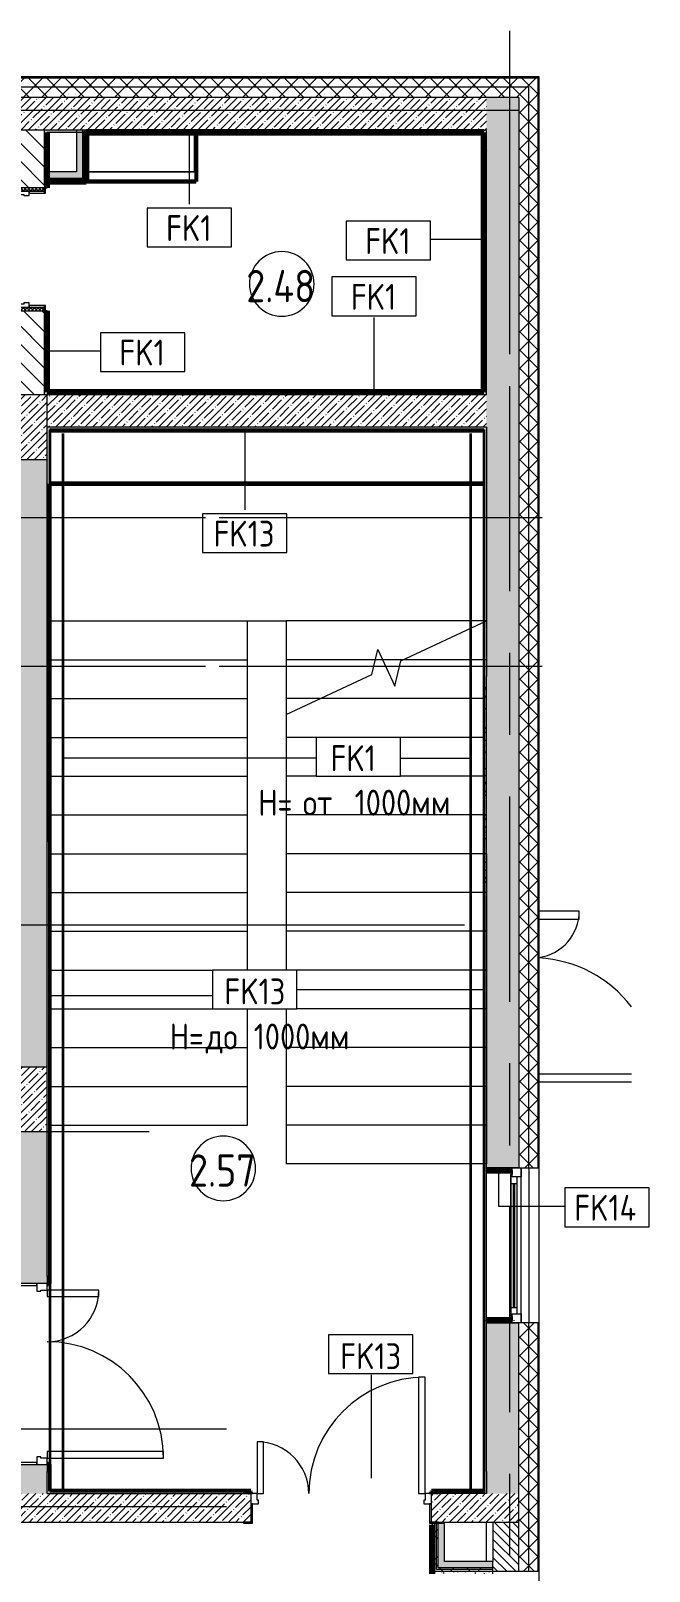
# Model space of a CAD drawing. Header units: millimetres. Extents: x 81731 to 272849, y -8553 to 29000.
# Drawn here: x 121303 to 126090, y 10000 to 21915 of the extents above; entities that cross this region are included whole.
import ezdxf

# ---------------------------------------------------------------- set-up
doc = ezdxf.new("R2010")
doc.units = ezdxf.units.MM
doc.linetypes.add('Осевая', pattern=[3175, 635, -476.25, 1587.5, -476.25])
for name, color, linetype, lineweight in [('A-AREA-IDEN', 7, 'Continuous', 9), ('A-DETL', 7, 'Continuous', 9), ('A-DETL-1', 7, 'Continuous', 35), ('A-DOOR', 7, 'Continuous', 9), ('A-DOOR-1', 7, 'Continuous', 13), ('A-DOOR-FRAM', 7, 'Continuous', 13), ('A-DOOR-FRAM-1', 7, 'Continuous', 9), ('A-GLAZ', 7, 'Continuous', 9), ('A-GLAZ-1', 7, 'Continuous', 13), ('A-WALL', 7, 'Continuous', 9), ('A-WALL-IDEN', 7, 'Continuous', 9), ('I-WALL', 7, 'Continuous', 9), ('S-COLS', 7, 'Continuous', 9), ('S-STRS-1', 7, 'Continuous', 9), ('S-STRS-MBND', 7, 'Continuous', 9), ('Оси', 7, 'Continuous', 9), ('Оси-2', 7, 'Осевая', 9)]:
    doc.layers.add(name, color=color, linetype=linetype, lineweight=lineweight)
for name, color, linetype, lineweight, true_color in [('A-WALL-1', 7, 'Continuous', 9, 0xc0c0c0), ('A-WALL-2', 7, 'Continuous', 9, 0xff80c0), ('A-WALL-3', 5, 'Continuous', 9, 0x0000ff), ('G-ANNO-TEXT-1', 7, 'Continuous', 9, 0x3c3c3c), ('I-WALL-10', 5, 'Continuous', 53, 0x0000ff), ('I-WALL-16', 7, 'Continuous', 80, 0x8080ff), ('I-WALL-17', 7, 'Continuous', 80, 0xffd2ff), ('I-WALL-4', 7, 'Continuous', 9, 0xc0c0c0), ('I-WALL-6', 5, 'Continuous', 50, 0x0000ff), ('I-WALL-7', 7, 'Continuous', 80, 0xff80c0), ('I-WALL-9', 7, 'Continuous', 53, 0xff80c0), ('S-WALL-ANLY', 7, 'Continuous', 13, 0x008040), ('S-WALL-ANLY-1', 7, 'Continuous', 5, 0x008040)]:
    doc.layers.add(name, color=color, linetype=linetype, lineweight=lineweight, true_color=true_color)
doc.styles.add('GOST Common', font='GOST_Common.ttf', dxfattribs={"width": 0.9, "height": 250})
doc.styles.add('GOST Common_1', font='GOST_Common.ttf', dxfattribs={"width": 0.9, "height": 200})
pattern_1 = [(45, (0, 0), (-70.71068, 70.71068), []), (135, (0, 0), (-70.71068, -70.71068), [])]
pattern_2 = [(45, (0, 0), (-57.024626, 57.024626), []), (45, (57.025, 0), (-57.024626, 57.024626), [100.806, -20.161, 3.353, -16.808])]
pattern_3 = [(0, (0, 0), (121.92, 30.48), [10.058, -81.382, 10.058, -81.382, -487.68]), (0, (0, 0), (121.92, 30.48), [-182.88, 10.058, -172.822, 10.058, -81.382, -213.36]), (0, (0, 0), (121.92, 30.48), [-457.2, 10.058, -50.902, 10.058, -142.342]), (120, (45.72, 15.24), (-87.356454, 90.345817), [10.058, -81.382, 10.058, -81.382, -487.68]), (120, (45.72, 15.24), (-87.356454, 90.345817), [-182.88, 10.058, -172.822, 10.058, -81.382, -213.36]), (120, (45.72, 15.24), (-87.356454, 90.345817), [-457.2, 10.058, -50.902, 10.058, -142.342]), (240, (60.96, 76.2), (-34.563546, -120.825817), [10.058, -81.382, 10.058, -81.382, -487.68]), (240, (60.96, 76.2), (-34.563546, -120.825817), [-182.88, 10.058, -172.822, 10.058, -81.382, -213.36]), (240, (60.96, 76.2), (-34.563546, -120.825817), [-457.2, 10.058, -50.902, 10.058, -142.342])]
pattern_4 = [(45, (0, 0), (-106.06602, 106.06602), []), (135, (0, 0), (-106.06602, -106.06602), [])]

# ---------------------------------------------------------------- blocks, each defined once
blk = doc.blocks.new('110_Дверь_СКБ_2Ст - Д-5_п_ Из игровой в коридор-32679362-План отделки стен 2 этажа в осях 23-33')
at = {"layer": 'A-DOOR'}
for centre, radius, start, end in [((662.5, 110), 900, 90, 180), ((-637.5, 110), 400, 360, 90)]:
    blk.add_arc(centre, radius, start, end, dxfattribs=at)
at = {"layer": 'A-DOOR-1'}
for p, q in [((662.5, 1010), (612.5, 1010)), ((612.5, 1010), (612.5, 110)), ((662.5, 110), (662.5, 1010)), ((-637.5, 510), (-637.5, 110)), ((-587.5, 510), (-637.5, 510)), ((-587.5, 110), (-587.5, 510)), ((-637.5, 110), (-587.5, 110)), ((612.5, 110), (662.5, 110))]:
    blk.add_line(p, q, dxfattribs=at)
at = {"layer": 'A-DOOR-FRAM'}
for p, q in [((-672.5, 118), (-742.5, 118)), ((-742.5, 118), (-742.5, 110)), ((-742.5, 110), (-672.5, 110)), ((-637.5, 110), (-687.5, 110)), ((-687.5, 110), (-687.5, 30)), ((-687.5, 30), (-627.5, 30)), ((-672.5, 30), (-687.5, 30)), ((-687.5, 30), (-687.5, -110)), ((-672.5, 110), (-672.5, 118)), ((-672.5, -110), (-672.5, 30)), ((-637.5, 60), (-637.5, 110)), ((-627.5, 60), (-637.5, 60)), ((-627.5, 30), (-627.5, 60)), ((662.5, 60), (652.5, 60)), ((652.5, 60), (652.5, 30)), ((652.5, 30), (712.5, 30)), ((662.5, 110), (662.5, 60)), ((712.5, 110), (662.5, 110)), ((767.5, 118), (697.5, 118)), ((697.5, 118), (697.5, 110)), ((697.5, 110), (767.5, 110)), ((712.5, 30), (697.5, 30)), ((697.5, 30), (697.5, -110)), ((712.5, 30), (712.5, 110)), ((712.5, -110), (712.5, 30)), ((767.5, 110), (767.5, 118)), ((-672.5, -110), (-742.5, -110)), ((-742.5, -110), (-742.5, -118)), ((-742.5, -118), (-672.5, -118)), ((-687.5, -110), (-672.5, -110)), ((-672.5, -118), (-672.5, -110)), ((697.5, -110), (712.5, -110)), ((767.5, -110), (697.5, -110)), ((697.5, -110), (697.5, -118)), ((697.5, -118), (767.5, -118)), ((767.5, -118), (767.5, -110))]:
    blk.add_line(p, q, dxfattribs=at)
blk = doc.blocks.new('110_Дверь_СКБ_2Ст - Д-1_л_Лестничная клетка EIS60 2-32142534-План отделки стен 2 этажа в осях 23-33')
at = {"layer": 'A-DOOR'}
for centre, radius, start, end in [((662.5, 110), 900, 90, 180), ((-637.5, 110), 400, 360, 90)]:
    blk.add_arc(centre, radius, start, end, dxfattribs=at)
at = {"layer": 'A-DOOR-1'}
for p, q in [((662.5, 1010), (612.5, 1010)), ((612.5, 1010), (612.5, 110)), ((662.5, 110), (662.5, 1010)), ((-637.5, 510), (-637.5, 110)), ((-587.5, 510), (-637.5, 510)), ((-587.5, 110), (-587.5, 510)), ((-637.5, 110), (-587.5, 110)), ((612.5, 110), (662.5, 110))]:
    blk.add_line(p, q, dxfattribs=at)
at = {"layer": 'A-DOOR-FRAM'}
for p, q in [((-672.5, 118), (-742.5, 118)), ((-742.5, 118), (-742.5, 110)), ((-742.5, 110), (-672.5, 110)), ((-637.5, 110), (-687.5, 110)), ((-687.5, 110), (-687.5, 30)), ((-687.5, 30), (-627.5, 30)), ((-672.5, 30), (-687.5, 30)), ((-687.5, 30), (-687.5, -110)), ((-672.5, 110), (-672.5, 118)), ((-672.5, -110), (-672.5, 30)), ((-637.5, 60), (-637.5, 110)), ((-627.5, 60), (-637.5, 60)), ((-627.5, 30), (-627.5, 60)), ((662.5, 60), (652.5, 60)), ((652.5, 60), (652.5, 30)), ((652.5, 30), (712.5, 30)), ((662.5, 110), (662.5, 60)), ((712.5, 110), (662.5, 110)), ((767.5, 118), (697.5, 118)), ((697.5, 118), (697.5, 110)), ((697.5, 110), (767.5, 110)), ((712.5, 30), (697.5, 30)), ((697.5, 30), (697.5, -110)), ((712.5, 30), (712.5, 110)), ((712.5, -110), (712.5, 30)), ((767.5, 110), (767.5, 118)), ((-672.5, -110), (-742.5, -110)), ((-742.5, -110), (-742.5, -118)), ((-742.5, -118), (-672.5, -118)), ((-687.5, -110), (-672.5, -110)), ((-672.5, -118), (-672.5, -110)), ((697.5, -110), (712.5, -110)), ((767.5, -110), (697.5, -110)), ((697.5, -110), (697.5, -118)), ((697.5, -118), (767.5, -118)), ((767.5, -118), (767.5, -110))]:
    blk.add_line(p, q, dxfattribs=at)
blk = doc.blocks.new('120_Окно_СКБ_1Ст - 120_Окно_СКБ_1Ст 1200х2500_h_ с форточкой2-24160662-План отделки стен 2 этажа в осях 23-33')
at = {"layer": 'A-GLAZ'}
for p, q in [((600, -57), (-600, -57)), ((-480, -107), (480, -107)), ((480, -117), (-480, -117)), ((-580, -127), (-550, -127)), ((550, -127), (580, -127))]:
    blk.add_line(p, q, dxfattribs=at)
at = {"layer": 'A-GLAZ-1'}
for p, q in [((-600, -127), (-600, -57)), ((-600, -57), (-530, -57)), ((-530, -57), (-530, -127)), ((530, -87), (-530, -87)), ((-530, -87), (-530, -127)), ((-480, -137), (-480, -87)), ((480, -137), (480, -87)), ((530, -127), (530, -57)), ((530, -57), (600, -57)), ((530, -127), (530, -87)), ((600, -57), (600, -127)), ((-530, -127), (-600, -127)), ((-530, -127), (-550, -127)), ((-550, -127), (-550, -137)), ((-550, -137), (550, -137)), ((550, -137), (-550, -137)), ((600, -127), (530, -127)), ((550, -127), (530, -127)), ((550, -137), (550, -127))]:
    blk.add_line(p, q, dxfattribs=at)
blk = doc.blocks.new('110_Дверь_СКБ_1Ст_Внутренняя1 - Д-8 950x2100h_охрана-31784688-План отделки стен 2 этажа в осях 23-33')
at = {"layer": 'A-DOOR'}
h = blk.add_hatch(dxfattribs=at)
h.set_pattern_fill('FP_6', color=256, style=0, pattern_type=2)
h.set_pattern_definition([(135, (1826.41, 164.685), (-14.14214, -14.14214), []), (225, (1826.41, 164.685), (14.14214, -14.14214), [])])
h.paths.add_polyline_path([(487.5, 100), (462.5, 100), (462.5, -100), (487.5, -100)])
at = {"layer": 'A-DOOR-FRAM-1'}
h = blk.add_hatch(dxfattribs=at)
h.set_pattern_fill('FP_7', color=256, style=0, pattern_type=2)
h.set_pattern_definition([(45, (-296.384, 164.685), (-14.1421, 14.1421), []), (135, (-296.384, 164.685), (-14.1421, -14.1421), [])])
h.paths.add_polyline_path([(-437.5, 100), (-462.5, 100), (-462.5, -100), (-437.5, -100)])
at = {"layer": 'A-DOOR'}
blk.add_arc((437.5, 100), 850, 90, 180, dxfattribs=at)
at = {"layer": 'A-DOOR-1'}
for p, q in [((437.5, 950), (397.5, 950)), ((397.5, 950), (397.5, 100)), ((437.5, 100), (437.5, 950)), ((397.5, 100), (437.5, 100))]:
    blk.add_line(p, q, dxfattribs=at)
at = {"layer": 'A-DOOR-FRAM'}
for p, q in [((-422.5, 108), (-492.5, 108)), ((-492.5, 108), (-492.5, 100)), ((-492.5, 100), (-422.5, 100)), ((-437.5, 100), (-462.5, 100)), ((-462.5, 100), (-462.5, -100)), ((-412.5, 100), (-437.5, 100)), ((-437.5, 100), (-437.5, 20)), ((-437.5, -100), (-437.5, 100)), ((-422.5, 100), (-437.5, 100)), ((-437.5, 100), (-437.5, 99)), ((-437.5, 99), (-422.5, 99)), ((-437.5, 20), (-402.5, 20)), ((-422.5, 20), (-437.5, 20)), ((-437.5, 20), (-437.5, -100)), ((-422.5, 100), (-422.5, 108)), ((-422.5, 99), (-422.5, 100)), ((-422.5, -100), (-422.5, 20)), ((-412.5, 60), (-412.5, 100)), ((-402.5, 60), (-412.5, 60)), ((-402.5, 20), (-402.5, 60)), ((437.5, 60), (427.5, 60)), ((427.5, 60), (427.5, 20)), ((427.5, 20), (462.5, 20)), ((437.5, 100), (437.5, 60)), ((462.5, 100), (437.5, 100)), ((517.5, 108), (447.5, 108)), ((447.5, 108), (447.5, 100)), ((462.5, 100), (447.5, 100)), ((447.5, 100), (447.5, 99)), ((447.5, 100), (517.5, 100)), ((447.5, 99), (462.5, 99)), ((462.5, 20), (447.5, 20)), ((447.5, 20), (447.5, -100)), ((462.5, 20), (462.5, 100)), ((487.5, 100), (462.5, 100)), ((462.5, 100), (462.5, -100)), ((462.5, 99), (462.5, 100)), ((462.5, -100), (462.5, 20)), ((487.5, -100), (487.5, 100)), ((517.5, 100), (517.5, 108)), ((-422.5, -100), (-492.5, -100)), ((-492.5, -100), (-492.5, -108)), ((-492.5, -108), (-422.5, -108)), ((-462.5, -100), (-437.5, -100)), ((-437.5, -100), (-422.5, -100)), ((-422.5, -108), (-422.5, -100)), ((447.5, -100), (462.5, -100)), ((517.5, -100), (447.5, -100)), ((447.5, -100), (447.5, -108)), ((447.5, -108), (517.5, -108)), ((462.5, -100), (487.5, -100)), ((517.5, -108), (517.5, -100))]:
    blk.add_line(p, q, dxfattribs=at)
blk = doc.blocks.new('110_Дверь_СКБ_2Ст_Наружная - ДН-3_1_л__ Двухстворчатая 1200 х2900 из подвала EI30-23667726-План отделки стен 2 этажа в осях 23-33')
at = {"layer": 'A-DOOR'}
for centre, radius, start, end in [((680, 29), 960, 127.2951, 177.0073), ((-640, 29), 360, 8.0249, 90)]:
    blk.add_arc(centre, radius, start, end, dxfattribs=at)
at = {"layer": 'A-DOOR-1'}
for p, q in [((620, 793), (620, 79)), ((680, 79), (680, 793)), ((-640, 389), (-640, 79)), ((-580, 389), (-640, 389)), ((-580, 79), (-580, 389))]:
    blk.add_line(p, q, dxfattribs=at)
blk = doc.blocks.new('BSC_Колонна _Прямоугольная - 500х500-22291386-План отделки стен 2 этажа в осях 23-33')
at = {"layer": 'S-COLS'}
h = blk.add_hatch(dxfattribs=at)
h.set_pattern_fill('FP_34', color=256, style=0, pattern_type=2)
h.set_pattern_definition([(45, (-121180, -13650), (-57.024626, 57.024626), []), (45, (-121122.975, -13650), (-57.024626, 57.024626), [100.806, -20.161, 3.353, -16.808])])
h.paths.add_polyline_path([(-250, -250), (250, -250), (250, 250), (-250, 250)])
for p, q in [((250, 250), (-250, 250)), ((-250, 250), (-250, -250)), ((250, -250), (250, 250)), ((-250, -250), (250, -250))]:
    blk.add_line(p, q, dxfattribs=at)
blk = doc.blocks.new('BSC_Колонна _Прямоугольная - 500х500-V19-План отделки стен 2 этажа в осях 23-33')
at = {"layer": 'S-COLS'}
h = blk.add_hatch(dxfattribs=at)
h.set_pattern_fill('FP_37', color=256, style=0, pattern_type=2)
h.set_pattern_definition([(45, (-121180, -18850), (-57.024626, 57.024626), []), (45, (-121122.975, -18850), (-57.024626, 57.024626), [100.806, -20.161, 3.353, -16.808])])
h.paths.add_polyline_path([(-250, -250), (250, -250), (250, 250), (-250, 250), (-250, -195)])
for p, q in [((250, 250), (-250, 250)), ((-250, 250), (-250, -250)), ((250, -250), (250, 250)), ((-250, -250), (250, -250))]:
    blk.add_line(p, q, dxfattribs=at)
blk = doc.blocks.new('Зашивка приборов отопления44 - Зашивка приборов отопления-33398827-План отделки стен 2 этажа в осях 23-33')
at = {"layer": 'A-WALL-1'}
for p, q in [((122141, 18670), (122141, 18975)), ((121291, 18670), (122141, 18670)), ((122141, 18670), (121291, 18670)), ((121291, 18595), (122141, 18595)), ((122141, 18595), (122141, 18670))]:
    blk.add_line(p, q, dxfattribs=at)
blk = doc.blocks.new('Марка_Помещения - Номер-25198446-План отделки стен 2 этажа в осях 23-33')
at = {"layer": 'A-AREA-IDEN'}
for start, end in [(360, 180), (180, 360)]:
    blk.add_arc((0, 0), 2.5, start, end, dxfattribs=at)
blk = doc.blocks.new('М_стена_0001 - Типоразмер_без рамки-25382661-План отделки стен 2 этажа в осях 23-33')
at = {"layer": 'A-WALL-IDEN'}
for p, q in [((3.26, 1.52), (-3.27, 1.52)), ((-3.27, 1.52), (-3.27, -1.48)), ((3.26, -1.48), (3.26, 1.52)), ((-3.27, -1.48), (3.26, -1.48))]:
    blk.add_line(p, q, dxfattribs=at)

msp = doc.modelspace()

# ---------------------------------------------------------------- hatches: boundary and pattern name
at = {"layer": 'A-WALL'}
h = msp.add_hatch(dxfattribs=at)
h.set_pattern_fill('FP_1', color=256, style=0, pattern_type=2)
h.set_pattern_definition(pattern_1)
h.paths.add_polyline_path([(125080, 21400), (125230, 21400), (125230, 21550), (120150.2, 21550), (120150.2, 21400), (123365.6, 21400)])
h.paths.add_polyline_path([(110436, 21400), (111250, 21400), (111250, 21550), (109950.4, 21550), (109950.4, 21400), (110350, 21400)])
h.paths.add_polyline_path([(109050.4, 21400), (109050.4, 21550), (107750.4, 21550), (107750.4, 21400), (108496.5, 21400)])
h.paths.add_polyline_path([(112150, 21400), (113300.4, 21400), (113300.4, 21550), (112150, 21550)])
h.paths.add_polyline_path([(118840.2, 21400), (119250.2, 21400), (119250.2, 21550), (117900.4, 21550), (117900.4, 21400), (118193.8, 21400)])
h.paths.add_polyline_path([(115600.4, 21400), (117000.4, 21400), (117000.4, 21550), (115600.4, 21550)])
h.paths.add_polyline_path([(102678.2, 21400), (103250.2, 21400), (103250.2, 21550), (102050, 21550), (102050, 21400)])
h.paths.add_polyline_path([(105910.6, 21400), (106850.4, 21400), (106850.4, 21550), (105550.2, 21550), (105550.2, 21400)])
h.paths.add_polyline_path([(100800, 21400), (101150, 21400), (101150, 21550), (96610, 21550), (96610, 21400), (100738.8, 21400)])
h.paths.add_polyline_path([(93304.2, 21400), (93310, 21400), (93310, 21550), (93060, 21550), (93060, 21400)])
h = msp.add_hatch(dxfattribs=at)
h.set_pattern_fill('FP_1', color=256, style=0, pattern_type=2)
h.set_pattern_definition(pattern_1)
h.paths.add_polyline_path([(125230, -250), (125230, 7700), (125080, 7698.9), (125080, -250)])
h.paths.add_polyline_path([(125080, 10000), (125230, 10000), (125230, 11920), (125080, 11920), (125080, 10307.4)])
h.paths.add_polyline_path([(125230, 13120), (125230, 21400), (125080, 21400), (125080, 13120)])
h = msp.add_hatch(dxfattribs=at)
h.set_pattern_fill('FP_3', color=256, style=0, pattern_type=2)
h.set_pattern_definition([(135, (0, 0), (-35.35534, -35.35534), [])])
h.paths.add_polyline_path([(125080, 10000), (125080, 10380), (124880, 10380), (124880, 10000), (124981.8, 10000)])
at = {"layer": 'I-WALL'}
h = msp.add_hatch(dxfattribs=at)
h.set_pattern_fill('FP_2', color=256, style=0, pattern_type=2)
h.set_pattern_definition(pattern_2)
h.paths.add_polyline_path([(121210, 21150), (124830, 21150), (124830, 21400), (121210, 21400)])
h = msp.add_hatch(dxfattribs=at)
h.set_pattern_fill('FP_2', color=256, style=0, pattern_type=2)
h.set_pattern_definition(pattern_2)
h.paths.add_polyline_path([(125080, 10600), (125080, 11920), (124830, 11920), (124830, 10600)])
h.paths.add_polyline_path([(124830, 13120), (125080, 13120), (125080, 21400), (124830, 21400), (124830, 14481)])
h = msp.add_hatch(dxfattribs=at)
h.set_pattern_fill('FP_4', color=256, style=0, pattern_type=2)
h.set_pattern_definition([(135, (0, 0), (-70.71068, -70.71068), [])])
h.paths.add_polyline_path([(121210, 19100), (121410, 19100), (121410, 19750), (121210, 19750), (121210, 19120)])
h.paths.add_polyline_path([(121410, 20700), (121410, 21150), (121210, 21150), (121210, 20700)])
h = msp.add_hatch(dxfattribs=at)
h.set_pattern_fill('FP_39', color=256, style=0, pattern_type=2)
h.set_pattern_definition(pattern_3)
h.paths.add_polyline_path([(121410, 21130), (124810, 21130), (124810, 21150), (121410, 21150)])
h = msp.add_hatch(dxfattribs=at)
h.set_pattern_fill('FP_39', color=256, style=0, pattern_type=2)
h.set_pattern_definition(pattern_3)
h.paths.add_polyline_path([(121430, 19120), (121430, 19750), (121418, 19750), (121418, 19720), (121410, 19720), (121410, 19120)])
h.paths.add_polyline_path([(121430, 20700), (121430, 21130), (121410, 21130), (121410, 20730), (121418, 20730), (121418, 20700)])
for points in [[(121656, 20775), (121706, 20775), (121706, 21150), (121656, 21150), (121656, 20825)], [(121656, 20775), (121656, 20825), (121410, 20825), (121410, 20775), (121426.2, 20775)], [(124505, 10025), (124505, 10370), (124455, 10370), (124455, 10025), (124496.9, 10025)], [(124505, 10025), (124880, 10025), (124880, 10075), (124505, 10075), (124505, 10046.6)]]:
    msp.add_hatch(color=256, dxfattribs=at).paths.add_polyline_path(points)
h = msp.add_hatch(dxfattribs=at)
h.set_pattern_fill('FP_40', color=256, style=0, pattern_type=2)
h.set_pattern_definition(pattern_4)
h.paths.add_polyline_path([(121718.5, 20762.5), (121718.5, 21150), (121706, 21150), (121706, 20762.5)])
h = msp.add_hatch(dxfattribs=at)
h.set_pattern_fill('FP_40', color=256, style=0, pattern_type=2)
h.set_pattern_definition(pattern_4)
h.paths.add_polyline_path([(121718.5, 20750), (121731, 20750), (121731, 21150), (121718.5, 21150), (121718.5, 20762.5)])
h = msp.add_hatch(dxfattribs=at)
h.set_pattern_fill('FP_39', color=256, style=0, pattern_type=2)
h.set_pattern_definition(pattern_3)
h.paths.add_polyline_path([(124830, 19120), (124830, 21150), (124810, 21150), (124810, 19120)])
h = msp.add_hatch(dxfattribs=at)
h.set_pattern_fill('FP_40', color=256, style=0, pattern_type=2)
h.set_pattern_definition(pattern_4)
h.paths.add_polyline_path([(121410, 20762.5), (121706, 20762.5), (121706, 20775), (121410, 20775)])
h = msp.add_hatch(dxfattribs=at)
h.set_pattern_fill('FP_40', color=256, style=0, pattern_type=2)
h.set_pattern_definition(pattern_4)
h.paths.add_polyline_path([(121426.2, 20750), (121718.5, 20750), (121718.5, 20762.5), (121410, 20762.5), (121410, 20750)])
h = msp.add_hatch(dxfattribs=at)
h.set_pattern_fill('FP_39', color=256, style=0, pattern_type=2)
h.set_pattern_definition(pattern_3)
h.paths.add_polyline_path([(121430, 19100), (124830, 19100), (124830, 19120), (121410, 19120), (121410, 19100)])
h = msp.add_hatch(dxfattribs=at)
h.set_pattern_fill('FP_2', color=256, style=0, pattern_type=2)
h.set_pattern_definition(pattern_2)
h.paths.add_polyline_path([(124830, 18850), (124830, 19100), (121430, 19100), (121430, 18850), (123365.6, 18850)])
h = msp.add_hatch(dxfattribs=at)
h.set_pattern_fill('FP_39', color=256, style=0, pattern_type=2)
h.set_pattern_definition(pattern_3)
h.paths.add_polyline_path([(124830, 18830), (124830, 18850), (121430, 18850), (121430, 18830), (124810, 18830)])
h = msp.add_hatch(dxfattribs=at)
h.set_pattern_fill('FP_39', color=256, style=0, pattern_type=2)
h.set_pattern_definition(pattern_3)
h.paths.add_polyline_path([(121430, 10600), (121450, 10600), (121450, 10825), (121438, 10825), (121438, 10770), (121430, 10770), (121430, 10620)])
h.paths.add_polyline_path([(121450, 12225), (121450, 18830), (121430, 18830), (121430.3, 12280), (121438, 12280), (121438, 12225)])
h = msp.add_hatch(dxfattribs=at)
h.set_pattern_fill('FP_39', color=256, style=0, pattern_type=2)
h.set_pattern_definition(pattern_3)
h.paths.add_polyline_path([(124810, 10620), (124830, 10620), (124830, 15220), (124810, 15220), (124810, 10770.5)])
h.paths.add_polyline_path([(124810, 16920), (124830, 16920), (124830, 17350), (124810, 17340.7), (124810, 17050)])
h.paths.add_polyline_path([(124810, 17350), (124830, 17350), (124830, 18830), (124810, 18830), (124810, 18411.5)])
h = msp.add_hatch(dxfattribs=at)
h.set_pattern_fill('FP_2', color=256, style=0, pattern_type=2)
h.set_pattern_definition(pattern_2)
h.paths.add_polyline_path([(121210, 10600), (121430, 10600), (121430, 10825), (121210, 10825), (121210, 10770)])
h.paths.add_polyline_path([(121430, 12225), (121430, 13400), (121210, 13400), (121210, 12225), (121380, 12225)])
h.paths.add_polyline_path([(121210, 13900), (121430, 13900), (121430, 18600), (121210, 18600), (121210, 13920)])
h = msp.add_hatch(dxfattribs=at)
h.set_pattern_fill('FP_39', color=256, style=0, pattern_type=2)
h.set_pattern_definition(pattern_3)
h.paths.add_polyline_path([(124810, 15220), (124830, 15220), (124830, 16920), (124810, 16920), (124810, 16567.8)])
h = msp.add_hatch(dxfattribs=at)
h.set_pattern_fill('FP_39', color=256, style=0, pattern_type=2)
h.set_pattern_definition(pattern_3)
h.paths.add_polyline_path([(125028, 13100), (125028, 13120), (124830, 13120), (124830, 13100)])
h = msp.add_hatch(dxfattribs=at)
h.set_pattern_fill('FP_39', color=256, style=0, pattern_type=2)
h.set_pattern_definition(pattern_3)
h.paths.add_polyline_path([(124830, 11920), (125028, 11920), (125028, 11940), (124830, 11940)])
h = msp.add_hatch(dxfattribs=at)
h.set_pattern_fill('FP_39', color=256, style=0, pattern_type=2)
h.set_pattern_definition(pattern_3)
h.paths.add_polyline_path([(124460, 10600), (124830, 10600), (124830, 10620), (124405, 10620), (124405, 10608), (124460, 10608)])
h.paths.add_polyline_path([(122072.6, 10600), (122950, 10600.7), (122950, 10608), (123005, 10608), (123005, 10620), (121450, 10620), (121450, 10600)])
h = msp.add_hatch(dxfattribs=at)
h.set_pattern_fill('FP_2', color=256, style=0, pattern_type=2)
h.set_pattern_definition(pattern_2)
h.paths.add_polyline_path([(125080, 10380), (125080, 10600), (124405, 10600), (124405, 10380), (124880, 10380)])
h.paths.add_polyline_path([(121210, 10380), (123005, 10380), (123005, 10600), (121210, 10600), (121210, 10400)])
h = msp.add_hatch(dxfattribs=at)
h.set_pattern_fill('FP_39', color=256, style=0, pattern_type=2)
h.set_pattern_definition(pattern_3)
h.paths.add_polyline_path([(124410, 10000), (124430, 10000), (124430, 10372), (124410, 10372), (124410, 10046.6)])
h = msp.add_hatch(dxfattribs=at)
h.set_pattern_fill('FP_40', color=256, style=0, pattern_type=2)
h.set_pattern_definition(pattern_4)
h.paths.add_polyline_path([(124430, 10000), (124442.5, 10000), (124442.5, 10370), (124430, 10370), (124430, 10046.6)])
h = msp.add_hatch(dxfattribs=at)
h.set_pattern_fill('FP_40', color=256, style=0, pattern_type=2)
h.set_pattern_definition(pattern_4)
h.paths.add_polyline_path([(124442.5, 10012.5), (124455, 10012.5), (124455, 10370), (124442.5, 10370), (124442.5, 10046.6)])
h = msp.add_hatch(dxfattribs=at)
h.set_pattern_fill('FP_40', color=256, style=0, pattern_type=2)
h.set_pattern_definition(pattern_4)
h.paths.add_polyline_path([(124442.5, 10000), (124880, 10000), (124880, 10012.5), (124442.5, 10012.5)])
h = msp.add_hatch(dxfattribs=at)
h.set_pattern_fill('FP_40', color=256, style=0, pattern_type=2)
h.set_pattern_definition(pattern_4)
h.paths.add_polyline_path([(124880, 10012.5), (124880, 10025), (124455, 10025), (124455, 10012.5), (124820.2, 10012.5)])
h = msp.add_hatch(dxfattribs=at)
h.set_pattern_fill('FP_39', color=256, style=0, pattern_type=2)
h.set_pattern_definition(pattern_3)
h.paths.add_polyline_path([(124880, 9980), (124880, 10000), (124410, 10000), (124410, 9980), (124830, 9980)])

# ---------------------------------------------------------------- linework, layer by layer
at = {"layer": 'A-DETL'}
for p, q in [((124164.9, 16450), (123511.7, 16450)), ((123511.7, 16450), (123511.7, 16150)), ((124164.9, 16150), (124164.9, 16450)), ((123511.7, 16290), (121550, 16290)), ((124164.9, 16290), (124709.3, 16290)), ((123511.7, 16150), (124164.9, 16150)), ((123363.2, 14650), (122710.1, 14650)), ((122710.1, 14650), (122710.1, 14350)), ((123363.2, 14350), (123363.2, 14650)), ((122710.1, 14449.7), (121450, 14449.7)), ((123363.2, 14500), (124810, 14500)), ((122710.1, 14350), (123363.2, 14350)), ((124260.2, 11828.6), (123607, 11828.6)), ((123607, 11828.6), (123607, 11528.6)), ((124260.2, 11528.6), (124260.2, 11828.6)), ((123607, 11528.6), (124260.2, 11528.6)), ((123936.6, 11520), (123936.6, 10720))]:
    msp.add_line(p, q, dxfattribs=at)
at = {"layer": 'A-DETL-1'}
for p, q in [((121450, 18829), (121450, 10620.5)), ((124810, 18829), (124810, 10610)), ((121550, 18800), (121550, 10720)), ((121550, 18730), (121550, 10621)), ((124710, 10720), (124709, 18800)), ((124710, 10620), (124710, 18730))]:
    msp.add_line(p, q, dxfattribs=at)
at = {"layer": 'A-WALL'}
for p, q in [((125233, 21553), (120150.2, 21553)), ((125230, 21550), (120150.2, 21550)), ((125230, 13120), (125230, 21550)), ((125233, 13120), (125233, 21553)), ((125080, 21400), (125080, 13120)), ((121210, 21150), (124830, 21150)), ((121410, 20730), (121410, 21150)), ((121430, 20700), (121430, 21129.5)), ((121706, 20775), (121706, 21150)), ((121718.5, 20762.5), (121718.5, 21150)), ((124830, 19100), (124830, 21150)), ((121410, 20775), (121706, 20775)), ((121410, 20762.5), (121718.5, 20762.5)), ((121410, 19100), (121410, 19720)), ((121430, 19120), (121430, 19750)), ((124810, 19120), (124809, 19120)), ((124830, 18850), (124830, 16920)), ((121430, 13900), (121430, 18600)), ((121450, 18411.5), (121450, 18412.5)), ((121430, 12280), (121430, 13400)), ((125080, 10600), (125080, 11920)), ((125230, 10000), (125230, 11920)), ((125233, 10000), (125233, 11920)), ((121430, 10600), (121430, 10770)), ((124830, 10770.5), (124830, 10600)), ((123005, 10620), (121451, 10620)), ((121430, 10600), (122950, 10600)), ((124830, 10600), (124460, 10600)), ((124442.5, 10012.5), (124442.5, 10370)), ((124455, 10025), (124455, 10370)), ((124880, 10380), (125080, 10380)), ((125080, 10000), (125080, 10380)), ((124880, 10012.5), (124442.5, 10012.5)), ((124880, 10025), (124455, 10025))]:
    msp.add_line(p, q, dxfattribs=at)
at = {"layer": 'A-WALL-1'}
for p, q in [((125238, 21558), (120150.2, 21558)), ((125238, -258), (125238, 21558)), ((125080, 13120), (125238, 13120)), ((125238, 11920), (125080, 11920)), ((124880, 10380), (124880, 10075)), ((124880, 10000), (125238, 10000))]:
    msp.add_line(p, q, dxfattribs=at)
at = {"layer": 'A-WALL-2'}
for p, q in [((124810, 21129), (124810, 21130)), ((121430, 19120), (124809, 19120))]:
    msp.add_line(p, q, dxfattribs=at)
at = {"layer": 'A-WALL-3'}
for p, q in [((121450, 18824.5), (121450, 18823.5)), ((124810, 18823.5), (124810, 18824.5)), ((121450, 18411.5), (121450, 15643)), ((124810, 18411.5), (124810, 18412.5))]:
    msp.add_line(p, q, dxfattribs=at)
at = {"layer": 'A-WALL-IDEN'}
for p, q in [((122530, 21129.5), (122530, 20573.7)), ((124809.5, 20301.1), (124397, 20301.1)), ((123960, 19120.5), (123960, 19697.2)), ((121430.5, 19438.5), (121841.4, 19438.5)), ((122959.1, 18806.5), (122959.1, 18209.8)), ((124923.7, 13079.7), (124923.7, 12823.3)), ((124923.7, 12823.3), (125436.5, 12823.3))]:
    msp.add_line(p, q, dxfattribs=at)
at = {"layer": 'I-WALL-10'}
for p, q in [((124810, 18824.5), (121450, 18824.5)), ((121450, 18823.5), (124810, 18823.5)), ((124810, 18412.5), (121450, 18412.5)), ((121451, 18411.5), (124810, 18411.5)), ((121451, 15643), (121451, 18411.5)), ((121450, 15643), (121451, 15643)), ((123005, 10621), (121451, 10621)), ((121451, 10621), (121451, 10620)), ((123005, 10620), (123005, 10621)), ((124809, 10621), (124405, 10621)), ((124405, 10621), (124405, 10620)), ((124405, 10620), (124809, 10620)), ((124809, 10620), (124809, 10621))]:
    msp.add_line(p, q, dxfattribs=at)
at = {"layer": 'I-WALL-16'}
for p, q in [((124410, 10359.5), (124409, 10359.5)), ((124409, 10359.5), (124409, 9979)), ((124410, 9980), (124410, 10359.5))]:
    msp.add_line(p, q, dxfattribs=at)
at = {"layer": 'I-WALL-17'}
for p, q in [((125028, 13100), (124830, 13100)), ((124830, 13100), (124830, 13099)), ((124830, 13099), (125028, 13099)), ((125028, 13099), (125028, 13100)), ((125028, 11941), (124830, 11941)), ((124830, 11941), (124830, 11940)), ((124830, 11940), (125028, 11940)), ((125028, 11940), (125028, 11941))]:
    msp.add_line(p, q, dxfattribs=at)
at = {"layer": 'I-WALL-4'}
for p, q in [((125080, 21400), (121210, 21400)), ((121430, 21130), (121731, 21130)), ((121430, 21129.5), (121430, 21130)), ((121656, 21150), (121656, 20825)), ((121731, 21130), (121731, 21150)), ((121656, 20825), (121410, 20825)), ((121418, 20700), (121430, 20700)), ((121430, 19750), (121418, 19750)), ((124830, 19100), (121430, 19100)), ((124830, 18850), (121430, 18850)), ((121450, 18830), (124810, 18830)), ((121450, 18824.5), (121450, 18830)), ((124810, 18830), (124810, 18824.5)), ((121450, 18412.5), (121450, 18823.5)), ((124810, 18823.5), (124810, 18412.5)), ((124810, 18411.5), (124810, 17350)), ((124810, 10620), (124810, 17340.7)), ((124830, 10770.5), (124830, 16920)), ((121450, 12225), (121450, 15643)), ((125080, 13120), (124830, 13120)), ((125028, 13100), (125028, 13120)), ((121438, 12225), (121450, 12225)), ((124830, 11940), (124830, 11920)), ((124830, 11920), (125080, 11920)), ((125028, 11920), (125028, 11940)), ((121450, 10825), (121438, 10825)), ((121450, 10620), (121450, 10825)), ((121451, 10620), (121450, 10620)), ((123005, 10608), (123005, 10620)), ((124405, 10620), (124405, 10608)), ((124810, 10620), (124809, 10620)), ((125080, 10380), (125080, 10600)), ((121210, 10380), (122950, 10380)), ((124410, 10372), (124410, 10359.5)), ((124430, 10000), (124430, 10372)), ((124505, 10370), (124430, 10370)), ((124460, 10380), (124880, 10380)), ((124505, 10075), (124505, 10370)), ((124830, 10075), (124830, 10380)), ((124880, 10075), (124505, 10075)), ((124880, 9980), (124880, 10075)), ((124430, 10000), (124880, 10000))]:
    msp.add_line(p, q, dxfattribs=at)
at = {"layer": 'I-WALL-6'}
for p, q in [((121450, 18412), (121451, 18412)), ((121451, 18412), (121451, 18411.5)), ((121451, 15643), (121451, 12225)), ((121451, 13430.5), (121450, 13430.5)), ((121450, 12225), (121451, 12225)), ((121451, 10825), (121450, 10825)), ((121451, 10825), (121451, 10621)), ((121450, 10621), (121451, 10621)), ((124799.5, 10620), (124799.5, 10621)), ((124809, 10621), (124809.5, 10621)), ((124809.5, 10621), (124809.5, 10620))]:
    msp.add_line(p, q, dxfattribs=at)
at = {"layer": 'I-WALL-7'}
for p, q in [((121431, 21129.5), (121430, 21129.5)), ((121431, 20700), (121431, 21129.5)), ((124810, 21130), (121731, 21130)), ((121731, 21130), (121731, 20750)), ((121731, 21129), (124809, 21129)), ((121732, 20749), (121732, 21130)), ((124809, 21129), (124809, 19121)), ((124810, 19120), (124810, 21129)), ((121731, 20750), (121410, 20750)), ((121410, 20749), (121732, 20749)), ((121430, 20700), (121431, 20700)), ((121431, 19750), (121430, 19750)), ((121431, 19120), (121431, 19750)), ((124809, 19121), (121430, 19121))]:
    msp.add_line(p, q, dxfattribs=at)
at = {"layer": 'I-WALL-9'}
for p, q in [((122581.5, 20825), (122581.5, 21130)), ((122582.5, 21130), (122582.5, 20749.5)), ((121732, 20750), (122581, 20750)), ((122581, 20749), (121732, 20749)), ((122581, 20749), (122581, 20750)), ((122582.5, 20749.5), (122581.5, 20749.5))]:
    msp.add_line(p, q, dxfattribs=at)
at = {"layer": 'S-STRS-1'}
for p, q in [((121450, 17350), (122980, 17350)), ((121450, 17350), (122980, 17350)), ((122980, 17350), (123280, 17350)), ((122980, 17050), (122980, 17350)), ((124830, 17350), (123280, 17350)), ((123280, 17350), (123280, 17050)), ((124830, 17350), (123280, 17350)), ((121450, 17050), (122980, 17050)), ((121450, 17050), (122980, 17050)), ((122980, 16750), (122980, 17050)), ((123280, 17050), (123280, 16750)), ((123969.5, 17050), (123280, 17050)), ((123969.5, 17050), (123280, 17050)), ((124026.4, 17050), (123969.5, 17050)), ((124026.4, 17050), (123969.5, 17050)), ((124186.6, 17050), (124026.4, 17050)), ((124186.6, 17050), (124026.4, 17050)), ((124810, 17050), (124186.6, 17050)), ((124810, 17050), (124186.6, 17050)), ((121450, 16750), (122980, 16750)), ((121450, 16750), (122980, 16750)), ((122980, 16450), (122980, 16750)), ((123280, 16750), (123280, 16627.2)), ((123543.3, 16750), (123280, 16750)), ((123543.3, 16750), (123280, 16750)), ((124810, 16750), (123543.3, 16750)), ((124810, 16750), (123543.3, 16750)), ((123280, 16627.2), (123280, 16450)), ((121450, 16450), (122980, 16450)), ((121450, 16450), (122980, 16450)), ((122980, 16150), (122980, 16450)), ((123280, 16450), (123280, 16150)), ((123511.7, 16450), (123280, 16450)), ((123511.7, 16450), (123280, 16450)), ((124810, 16450), (124164.9, 16450)), ((124810, 16450), (124164.9, 16450)), ((121450, 16150), (122980, 16150)), ((121450, 16150), (122980, 16150)), ((122980, 15850), (122980, 16150)), ((123280, 16150), (123280, 15850)), ((123511.7, 16150), (123280, 16150)), ((123511.7, 16150), (123280, 16150)), ((124810, 16150), (124164.9, 16150)), ((124810, 16150), (124164.9, 16150)), ((121450, 15850), (122980, 15850)), ((121450, 15850), (122980, 15850)), ((122980, 15550), (122980, 15850)), ((123280, 15850), (123280, 15550)), ((124810, 15850), (123280, 15850)), ((124810, 15850), (123280, 15850)), ((121450, 15550), (122980, 15550)), ((121450, 15550), (122980, 15550)), ((122980, 15250), (122980, 15550)), ((123280, 15550), (123280, 15250)), ((124810, 15550), (123280, 15550)), ((124810, 15550), (123280, 15550)), ((121450, 15250), (122980, 15250)), ((121450, 15250), (122980, 15250)), ((122980, 14950), (122980, 15250)), ((123280, 15250), (123280, 14950)), ((124810, 15250), (123280, 15250)), ((124810, 15250), (123280, 15250)), ((121450, 14950), (122980, 14950)), ((121450, 14950), (122980, 14950)), ((122980, 14650), (122980, 14950)), ((123280, 14950), (123280, 14650)), ((124810, 14950), (123280, 14950)), ((124810, 14950), (123280, 14950)), ((121450, 14650), (122710.1, 14650)), ((121450, 14650), (122710.1, 14650)), ((124810, 14650), (123363.2, 14650)), ((124810, 14650), (123363.2, 14650)), ((121450, 14350), (122710.1, 14350)), ((121450, 14350), (122710.1, 14350)), ((122980, 14050), (122980, 14350)), ((123280, 14350), (123280, 14050)), ((124810, 14350), (123363.2, 14350)), ((124810, 14350), (123363.2, 14350)), ((121450, 14050), (122980, 14050)), ((121450, 14050), (122980, 14050)), ((122980, 13750), (122980, 14050)), ((123280, 14050), (123280, 13750)), ((124810, 14050), (123280, 14050)), ((124810, 14050), (123280, 14050)), ((121450, 13750), (122980, 13750)), ((121450, 13750), (122980, 13750)), ((122980, 13450), (122980, 13750)), ((123280, 13750), (123280, 13450)), ((124810, 13750), (123280, 13750)), ((124810, 13750), (123280, 13750)), ((121450, 13450), (122980, 13450)), ((121450, 13450), (122980, 13450)), ((124810, 13450), (123280, 13450))]:
    msp.add_line(p, q, dxfattribs=at)
at = {"layer": 'S-STRS-MBND'}
for p, q in [((124168.3, 17041.4), (124830, 17350)), ((124830, 17350), (124830, 16920)), ((123941.7, 16935.8), (123989, 17130.2)), ((124026.4, 17050), (123969.5, 17050)), ((124026.4, 17050), (123969.5, 17050)), ((123989, 17130.2), (124121, 16847)), ((124121, 16847), (124168.3, 17041.4)), ((124830, 17050), (124186.6, 17050)), ((124830, 17050), (124186.6, 17050)), ((123280, 16627.2), (123941.7, 16935.8)), ((124810, 16750), (123543.3, 16750)), ((124810, 16750), (123543.3, 16750)), ((123280, 16627.2), (123280, 14650)), ((123511.7, 16450), (123280, 16450)), ((123511.7, 16450), (123280, 16450)), ((124810, 16450), (124164.9, 16450)), ((124810, 16450), (124164.9, 16450)), ((123511.7, 16150), (123280, 16150)), ((123511.7, 16150), (123280, 16150)), ((124810, 16150), (124164.9, 16150)), ((124810, 16150), (124164.9, 16150)), ((124810, 15850), (123280, 15850)), ((124810, 15850), (123280, 15850)), ((124830, 15550), (123280, 15550)), ((124830, 15550), (123280, 15550)), ((124830, 15550), (124830, 13150)), ((124830, 15250), (123280, 15250)), ((124830, 15250), (123280, 15250)), ((124830, 14950), (123280, 14950)), ((124830, 14950), (123280, 14950)), ((124830, 14650), (123363.2, 14650)), ((124830, 14650), (123363.2, 14650)), ((123280, 14350), (123280, 13150)), ((124830, 14350), (123363.2, 14350)), ((124830, 14350), (123363.2, 14350)), ((124830, 14050), (123280, 14050)), ((124830, 14050), (123280, 14050)), ((124830, 13750), (123280, 13750)), ((124830, 13750), (123280, 13750)), ((124830, 13450), (123280, 13450)), ((124830, 13450), (123280, 13450)), ((124830, 13150), (123280, 13150))]:
    msp.add_line(p, q, dxfattribs=at)
at = {"layer": 'S-WALL-ANLY'}
msp.add_line((125159, 13120), (125159, 11920), dxfattribs=at)
at = {"layer": 'S-WALL-ANLY-1'}
for p, q in [((125159, 21479), (120150.2, 21479)), ((125159, 13120), (125159, 21479)), ((125159, 10000), (125159, 11920))]:
    msp.add_line(p, q, dxfattribs=at)
at = {"layer": 'Оси'}
for p, q in [((125010, 19415.1), (125010, 21915.1)), ((122580, 21300), (125080, 21300)), ((122760, 18150), (125260, 18150)), ((122760, 17000), (125260, 17000)), ((122160, 15000), (124660, 15000)), ((119719, 13400), (122219, 13400)), ((120319, 11100), (122819, 11100)), ((120319, 10500), (122819, 10500))]:
    msp.add_line(p, q, dxfattribs=at)
at = {"layer": 'Оси-2'}
for p, q in [((85030.7, 21300), (122580, 21300)), ((125010, 593.7), (125010, 19415.1)), ((85030.7, 18150), (122760, 18150)), ((85030.7, 17000), (122760, 17000)), ((85030.7, 15000), (122160, 15000))]:
    msp.add_line(p, q, dxfattribs=at)

# ---------------------------------------------------------------- block references
at = {"layer": 'A-AREA-IDEN', "xscale": 99.99999999999993, "yscale": 99.99999999999993, "zscale": 99.99999999999993}
for p in [(123245.6, 19957), (122793.4, 13115.8)]:
    msp.add_blockref('Марка_Помещения - Номер-25198446-План отделки стен 2 этажа в осях 23-33', p, dxfattribs=at)
at = {"layer": 'A-DOOR'}
for name, p, rotation in [('110_Дверь_СКБ_1Ст_Внутренняя1 - Д-8 950x2100h_охрана-31784688-План отделки стен 2 этажа в осях 23-33', (121310, 20212.5), 89.99999999999991), ('110_Дверь_СКБ_2Ст_Наружная - ДН-3_1_л__ Двухстворчатая 1200 х2900 из подвала EI30-23667726-План отделки стен 2 этажа в осях 23-33', (125159, 14464.5), 269.9999999999999), ('110_Дверь_СКБ_2Ст - Д-1_л_Лестничная клетка EIS60 2-32142534-План отделки стен 2 этажа в осях 23-33', (121320, 11537.5), 269.9999999999999)]:
    msp.add_blockref(name, p, dxfattribs=dict(at, rotation=rotation))
msp.add_blockref('110_Дверь_СКБ_2Ст - Д-5_п_ Из игровой в коридор-32679362-План отделки стен 2 этажа в осях 23-33', (123692.5, 10490), dxfattribs=at)
at = {"layer": 'A-GLAZ', "rotation": 269.9999999999999}
msp.add_blockref('120_Окно_СКБ_1Ст - 120_Окно_СКБ_1Ст 1200х2500_h_ с форточкой2-24160662-План отделки стен 2 этажа в осях 23-33', (125155, 12520), dxfattribs=at)
at = {"layer": 'A-WALL-1'}
msp.add_blockref('Зашивка приборов отопления44 - Зашивка приборов отопления-33398827-План отделки стен 2 этажа в осях 23-33', (440.2, 2155.4), dxfattribs=at)
at = {"layer": 'A-WALL-IDEN', "xscale": 99.99999999999993, "yscale": 99.99999999999993, "zscale": 99.99999999999993}
for p in [(122530.8, 20391.2), (124071.2, 20290.6), (123960.8, 19858.8), (122168.8, 19428.1), (122959.9, 18027.3), (125763.9, 12812.8)]:
    msp.add_blockref('М_стена_0001 - Типоразмер_без рамки-25382661-План отделки стен 2 этажа в осях 23-33', p, dxfattribs=at)
at = {"layer": 'S-COLS'}
for name, p in [('BSC_Колонна _Прямоугольная - 500х500-V19-План отделки стен 2 этажа в осях 23-33', (121180, 18850)), ('BSC_Колонна _Прямоугольная - 500х500-22291386-План отделки стен 2 этажа в осях 23-33', (121180, 13650))]:
    msp.add_blockref(name, p, dxfattribs=at)

# ---------------------------------------------------------------- texts
at = {"layer": 'A-AREA-IDEN', "char_height": 250, "attachment_point": 1, "style": 'GOST Common'}
for s, insert, width in [('2.48', (122970.8, 20065.6), 685.443), ('2.57', (122527.7, 13224.3), 663.797)]:
    msp.add_mtext(s, dxfattribs=dict(at, insert=insert, width=width))
at = {"layer": 'A-WALL-IDEN', "char_height": 200, "attachment_point": 1, "style": 'GOST Common_1'}
for s, insert, width in [('FK1', (122350.5, 20489.2), 447.342), ('FK1', (123891, 20388.6), 447.342), ('FK1', (123780.5, 19956.8), 447.342), ('FK1', (121988.5, 19526.1), 447.342), ('FK13', (122717.1, 18125.3), 598.861), ('FK14', (125509.4, 12910.9), 627.721)]:
    msp.add_mtext(s, dxfattribs=dict(at, insert=insert, width=width))
at = {"layer": 'G-ANNO-TEXT-1', "char_height": 200, "attachment_point": 1, "style": 'GOST Common_1'}
for s, insert, width in [('FK1', (123622.9, 16388.8), 447.342), ('\\fGOST Common|b0|i0|c204|p34|;\\W.9;Н', (123063.3, 16044.8), 180.38), ('от', (123408.6, 16044.8), 353.544), (' 1000', (123700.3, 16044.8), 663.797), ('мм', (124248, 16044.8), 360.759), ('= ', (123212.1, 16044.8), 238.101), ('FK13', (122801.4, 14584.5), 598.861), ('\\fGOST Common|b0|i0|c204|p34|;\\W.9;Н', (122377.4, 14235.6), 180.38), (' 1000', (122919.1, 14235.6), 663.797), ('\\fGOST Common|b0|i0|c204|p34|;\\W.9;=', (122526.2, 14235.6), 158.734), ('до', (122657.2, 14235.6), 317.468), ('мм', (123466.8, 14235.6), 360.759), ('FK13', (123698.3, 11763.1), 598.861)]:
    msp.add_mtext(s, dxfattribs=dict(at, insert=insert, width=width))

doc.saveas('drawing.dxf')
